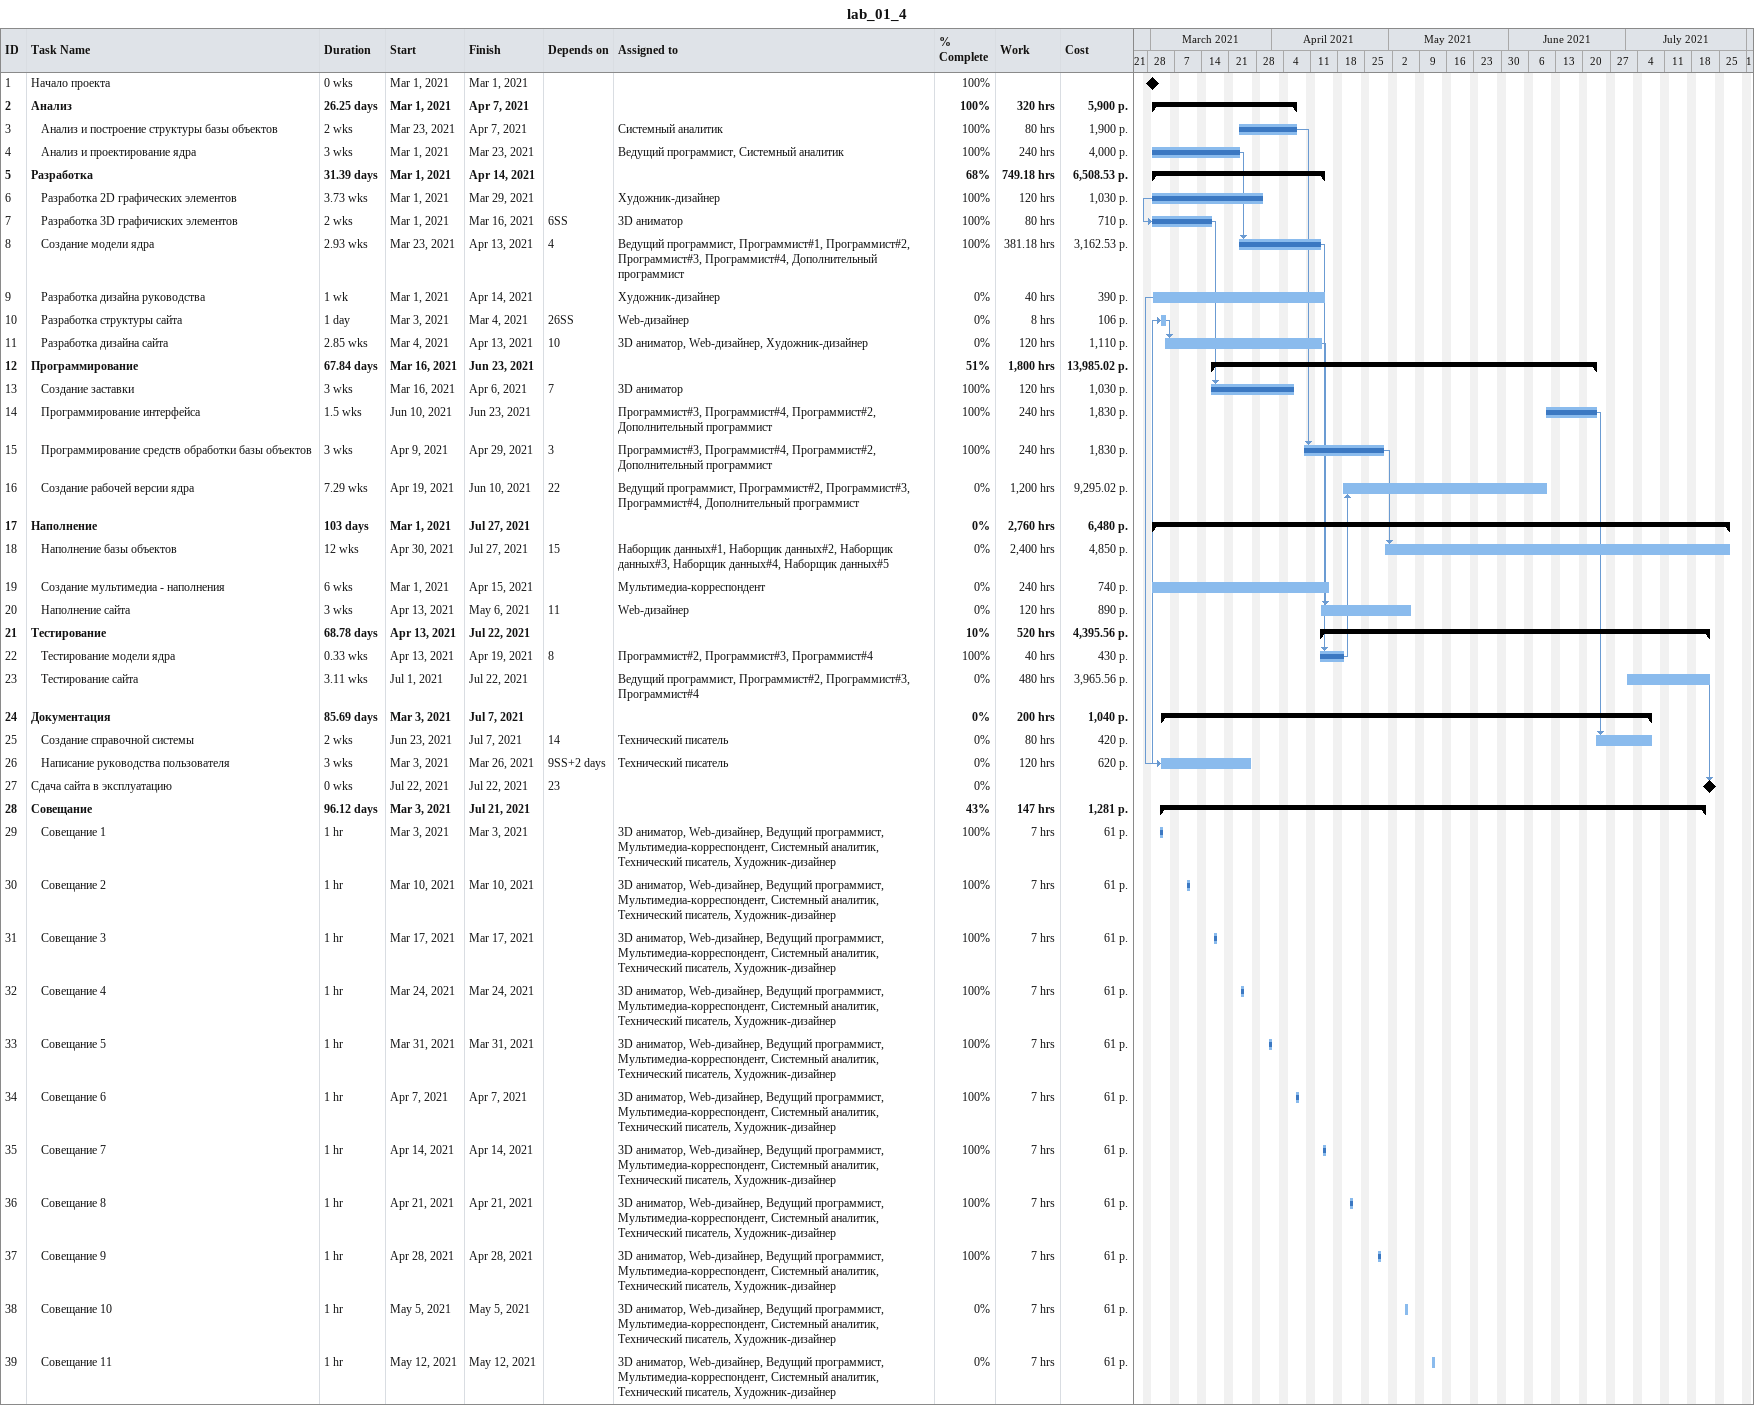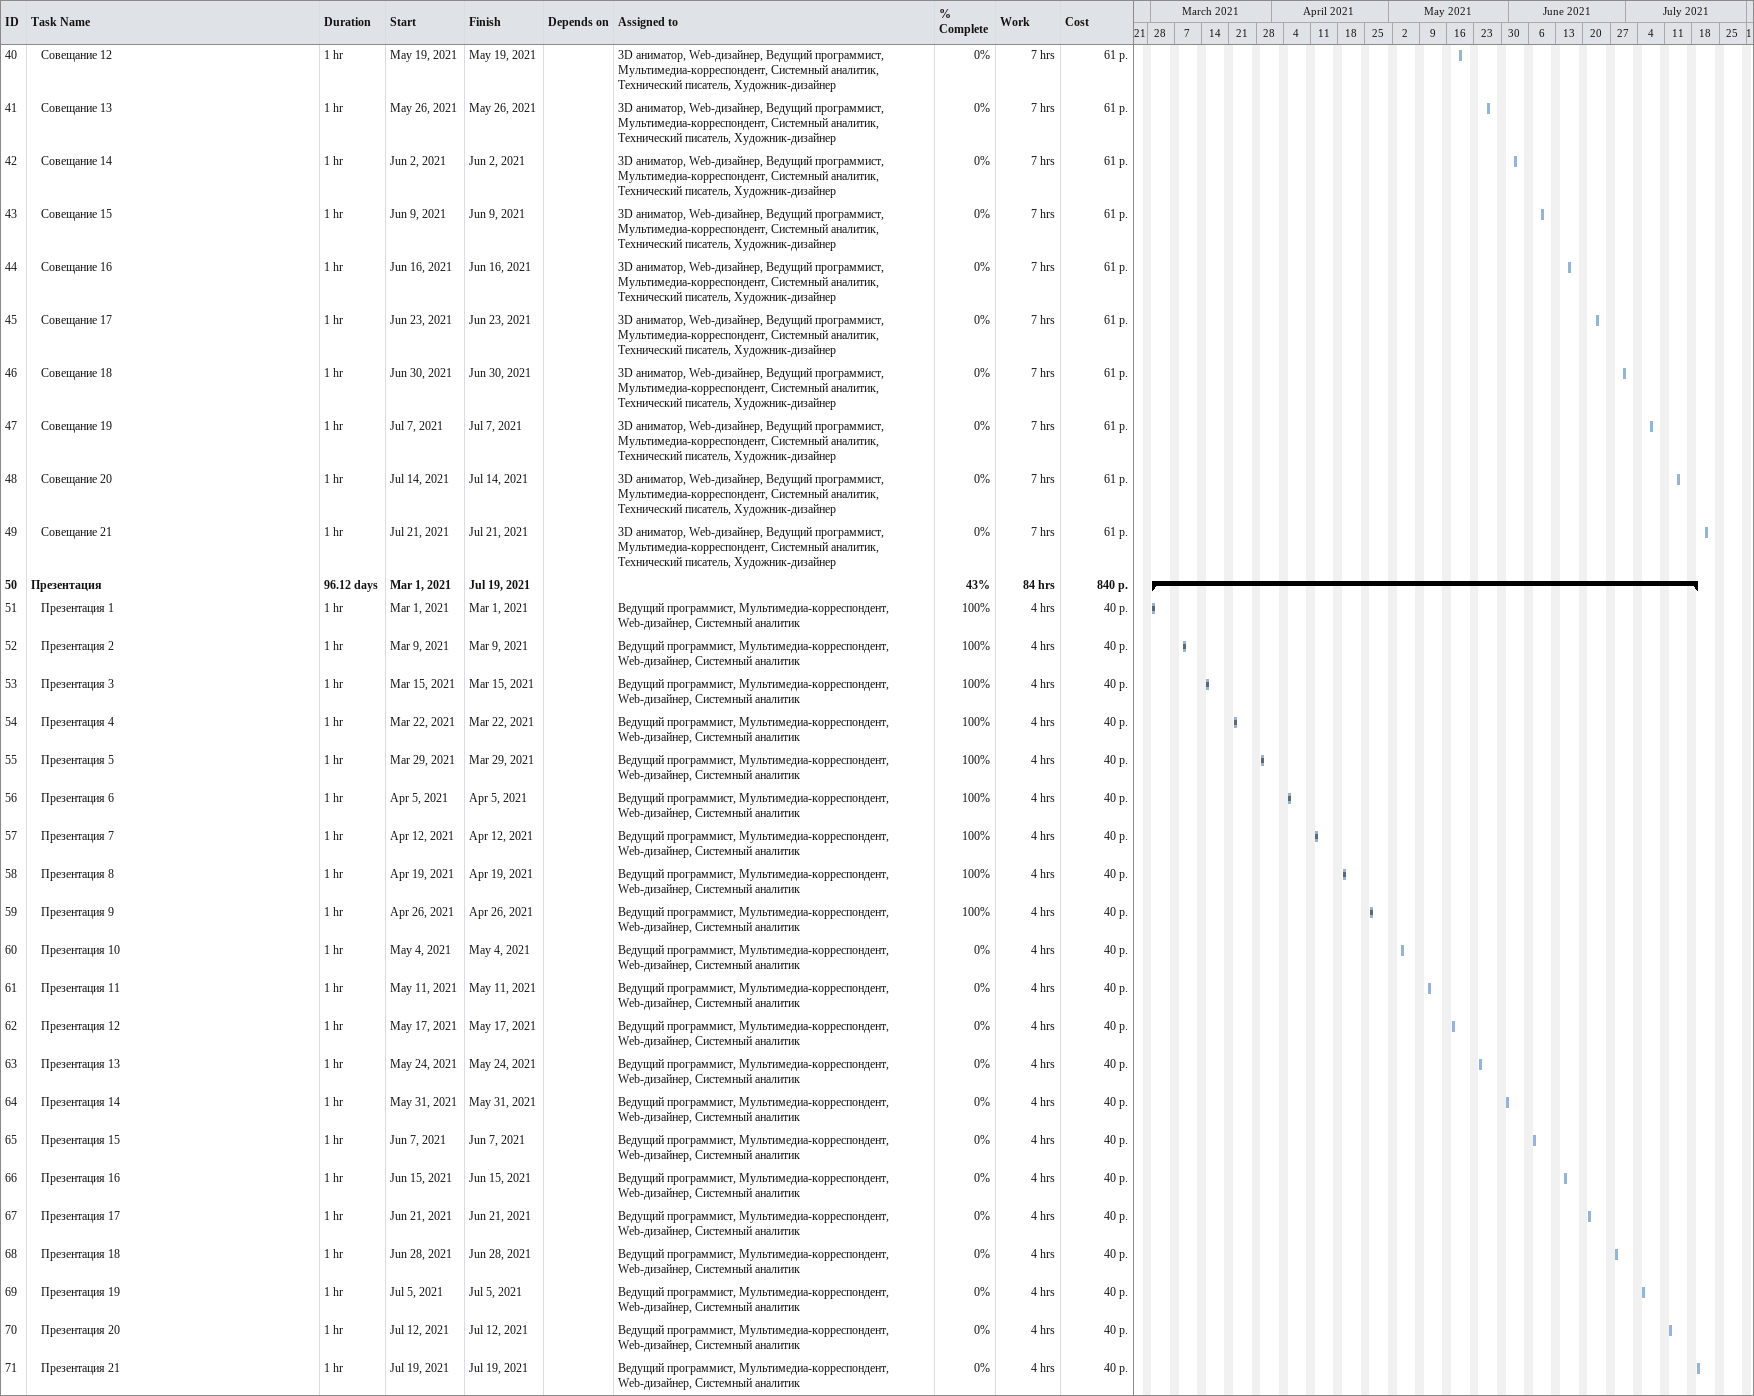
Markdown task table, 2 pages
lab_01_4

| ID | Level | Task | Duration | Start | Finish | Predecessors | Resources | % complete | Work (h) | Cost (р.) |
|---|---|---|---|---|---|---|---|---|---|---|
| 1 | 1 | Начало проекта | 0w | 2021-03-01 | 2021-03-01 |  |  | 100 |  |  |
| 2 | 1 | **Анализ** | 26.25d | 2021-03-01 | 2021-04-07 |  |  | 100 | 320 | 5900 |
| 3 | 2 | Анализ и построение структуры базы объектов | 2w | 2021-03-23 | 2021-04-07 |  | Системный аналитик | 100 | 80 | 1900 |
| 4 | 2 | Анализ и проектирование ядра | 3w | 2021-03-01 | 2021-03-23 |  | Ведущий программист, Системный аналитик | 100 | 240 | 4000 |
| 5 | 1 | **Разработка** | 31.39d | 2021-03-01 | 2021-04-14 |  |  | 68 | 749.18 | 6508.53 |
| 6 | 2 | Разработка 2D графических элементов | 3.73w | 2021-03-01 | 2021-03-29 |  | Художник-дизайнер | 100 | 120 | 1030 |
| 7 | 2 | Разработка 3D графичиских элементов | 2w | 2021-03-01 | 2021-03-16 | 6SS | 3D аниматор | 100 | 80 | 710 |
| 8 | 2 | Создание модели ядра | 2.93w | 2021-03-23 | 2021-04-13 | 4 | Ведущий программист, Программист#1, Программист#2, Программист#3, Программист#4, Дополнительный программист | 100 | 381.18 | 3162.53 |
| 9 | 2 | Разработка дизайна руководства | 1w | 2021-03-01 | 2021-04-14 |  | Художник-дизайнер | 0 | 40 | 390 |
| 10 | 2 | Разработка структуры сайта | 1d | 2021-03-03 | 2021-03-04 | 26SS | Web-дизайнер | 0 | 8 | 106 |
| 11 | 2 | Разработка дизайна сайта | 2.85w | 2021-03-04 | 2021-04-13 | 10 | 3D аниматор, Web-дизайнер, Художник-дизайнер | 0 | 120 | 1110 |
| 12 | 1 | **Программирование** | 67.84d | 2021-03-16 | 2021-06-23 |  |  | 51 | 1800 | 13985.02 |
| 13 | 2 | Создание заставки | 3w | 2021-03-16 | 2021-04-06 | 7 | 3D аниматор | 100 | 120 | 1030 |
| 14 | 2 | Программирование интерфейса | 1.5w | 2021-06-10 | 2021-06-23 |  | Программист#3, Программист#4, Программист#2, Дополнительный программист | 100 | 240 | 1830 |
| 15 | 2 | Программирование средств обработки базы объектов | 3w | 2021-04-09 | 2021-04-29 | 3 | Программист#3, Программист#4, Программист#2, Дополнительный программист | 100 | 240 | 1830 |
| 16 | 2 | Создание рабочей версии ядра | 7.29w | 2021-04-19 | 2021-06-10 | 22 | Ведущий программист, Программист#2, Программист#3, Программист#4, Дополнительный программист | 0 | 1200 | 9295.02 |
| 17 | 1 | **Наполнение** | 103d | 2021-03-01 | 2021-07-27 |  |  | 0 | 2760 | 6480 |
| 18 | 2 | Наполнение базы объектов | 12w | 2021-04-30 | 2021-07-27 | 15 | Наборщик данных#1, Наборщик данных#2, Наборщик данных#3, Наборщик данных#4, Наборщик данных#5 | 0 | 2400 | 4850 |
| 19 | 2 | Создание мультимедиа - наполнения | 6w | 2021-03-01 | 2021-04-15 |  | Мультимедиа-корреспондент | 0 | 240 | 740 |
| 20 | 2 | Наполнение сайта | 3w | 2021-04-13 | 2021-05-06 | 11 | Web-дизайнер | 0 | 120 | 890 |
| 21 | 1 | **Тестирование** | 68.78d | 2021-04-13 | 2021-07-22 |  |  | 10 | 520 | 4395.56 |
| 22 | 2 | Тестирование модели ядра | 0.33w | 2021-04-13 | 2021-04-19 | 8 | Программист#2, Программист#3, Программист#4 | 100 | 40 | 430 |
| 23 | 2 | Тестирование сайта | 3.11w | 2021-07-01 | 2021-07-22 |  | Ведущий программист, Программист#2, Программист#3, Программист#4 | 0 | 480 | 3965.56 |
| 24 | 1 | **Документация** | 85.69d | 2021-03-03 | 2021-07-07 |  |  | 0 | 200 | 1040 |
| 25 | 2 | Создание справочной системы | 2w | 2021-06-23 | 2021-07-07 | 14 | Технический писатель | 0 | 80 | 420 |
| 26 | 2 | Написание руководства пользователя | 3w | 2021-03-03 | 2021-03-26 | 9SS+2d | Технический писатель | 0 | 120 | 620 |
| 27 | 1 | Сдача сайта в эксплуатацию | 0w | 2021-07-22 | 2021-07-22 | 23 |  | 0 |  |  |
| 28 | 1 | **Совещание** | 96.12d | 2021-03-03 | 2021-07-21 |  |  | 43 | 147 | 1281 |
| 29 | 2 | Совещание 1 | 1h | 2021-03-03 | 2021-03-03 |  | 3D аниматор, Web-дизайнер, Ведущий программист, Мультимедиа-корреспондент, Системный аналитик, Технический писатель, Художник-дизайнер | 100 | 7 | 61 |
| 30 | 2 | Совещание 2 | 1h | 2021-03-10 | 2021-03-10 |  | 3D аниматор, Web-дизайнер, Ведущий программист, Мультимедиа-корреспондент, Системный аналитик, Технический писатель, Художник-дизайнер | 100 | 7 | 61 |
| 31 | 2 | Совещание 3 | 1h | 2021-03-17 | 2021-03-17 |  | 3D аниматор, Web-дизайнер, Ведущий программист, Мультимедиа-корреспондент, Системный аналитик, Технический писатель, Художник-дизайнер | 100 | 7 | 61 |
| 32 | 2 | Совещание 4 | 1h | 2021-03-24 | 2021-03-24 |  | 3D аниматор, Web-дизайнер, Ведущий программист, Мультимедиа-корреспондент, Системный аналитик, Технический писатель, Художник-дизайнер | 100 | 7 | 61 |
| 33 | 2 | Совещание 5 | 1h | 2021-03-31 | 2021-03-31 |  | 3D аниматор, Web-дизайнер, Ведущий программист, Мультимедиа-корреспондент, Системный аналитик, Технический писатель, Художник-дизайнер | 100 | 7 | 61 |
| 34 | 2 | Совещание 6 | 1h | 2021-04-07 | 2021-04-07 |  | 3D аниматор, Web-дизайнер, Ведущий программист, Мультимедиа-корреспондент, Системный аналитик, Технический писатель, Художник-дизайнер | 100 | 7 | 61 |
| 35 | 2 | Совещание 7 | 1h | 2021-04-14 | 2021-04-14 |  | 3D аниматор, Web-дизайнер, Ведущий программист, Мультимедиа-корреспондент, Системный аналитик, Технический писатель, Художник-дизайнер | 100 | 7 | 61 |
| 36 | 2 | Совещание 8 | 1h | 2021-04-21 | 2021-04-21 |  | 3D аниматор, Web-дизайнер, Ведущий программист, Мультимедиа-корреспондент, Системный аналитик, Технический писатель, Художник-дизайнер | 100 | 7 | 61 |
| 37 | 2 | Совещание 9 | 1h | 2021-04-28 | 2021-04-28 |  | 3D аниматор, Web-дизайнер, Ведущий программист, Мультимедиа-корреспондент, Системный аналитик, Технический писатель, Художник-дизайнер | 100 | 7 | 61 |
| 38 | 2 | Совещание 10 | 1h | 2021-05-05 | 2021-05-05 |  | 3D аниматор, Web-дизайнер, Ведущий программист, Мультимедиа-корреспондент, Системный аналитик, Технический писатель, Художник-дизайнер | 0 | 7 | 61 |
| 39 | 2 | Совещание 11 | 1h | 2021-05-12 | 2021-05-12 |  | 3D аниматор, Web-дизайнер, Ведущий программист, Мультимедиа-корреспондент, Системный аналитик, Технический писатель, Художник-дизайнер | 0 | 7 | 61 |
| 40 | 2 | Совещание 12 | 1h | 2021-05-19 | 2021-05-19 |  | 3D аниматор, Web-дизайнер, Ведущий программист, Мультимедиа-корреспондент, Системный аналитик, Технический писатель, Художник-дизайнер | 0 | 7 | 61 |
| 41 | 2 | Совещание 13 | 1h | 2021-05-26 | 2021-05-26 |  | 3D аниматор, Web-дизайнер, Ведущий программист, Мультимедиа-корреспондент, Системный аналитик, Технический писатель, Художник-дизайнер | 0 | 7 | 61 |
| 42 | 2 | Совещание 14 | 1h | 2021-06-02 | 2021-06-02 |  | 3D аниматор, Web-дизайнер, Ведущий программист, Мультимедиа-корреспондент, Системный аналитик, Технический писатель, Художник-дизайнер | 0 | 7 | 61 |
| 43 | 2 | Совещание 15 | 1h | 2021-06-09 | 2021-06-09 |  | 3D аниматор, Web-дизайнер, Ведущий программист, Мультимедиа-корреспондент, Системный аналитик, Технический писатель, Художник-дизайнер | 0 | 7 | 61 |
| 44 | 2 | Совещание 16 | 1h | 2021-06-16 | 2021-06-16 |  | 3D аниматор, Web-дизайнер, Ведущий программист, Мультимедиа-корреспондент, Системный аналитик, Технический писатель, Художник-дизайнер | 0 | 7 | 61 |
| 45 | 2 | Совещание 17 | 1h | 2021-06-23 | 2021-06-23 |  | 3D аниматор, Web-дизайнер, Ведущий программист, Мультимедиа-корреспондент, Системный аналитик, Технический писатель, Художник-дизайнер | 0 | 7 | 61 |
| 46 | 2 | Совещание 18 | 1h | 2021-06-30 | 2021-06-30 |  | 3D аниматор, Web-дизайнер, Ведущий программист, Мультимедиа-корреспондент, Системный аналитик, Технический писатель, Художник-дизайнер | 0 | 7 | 61 |
| 47 | 2 | Совещание 19 | 1h | 2021-07-07 | 2021-07-07 |  | 3D аниматор, Web-дизайнер, Ведущий программист, Мультимедиа-корреспондент, Системный аналитик, Технический писатель, Художник-дизайнер | 0 | 7 | 61 |
| 48 | 2 | Совещание 20 | 1h | 2021-07-14 | 2021-07-14 |  | 3D аниматор, Web-дизайнер, Ведущий программист, Мультимедиа-корреспондент, Системный аналитик, Технический писатель, Художник-дизайнер | 0 | 7 | 61 |
| 49 | 2 | Совещание 21 | 1h | 2021-07-21 | 2021-07-21 |  | 3D аниматор, Web-дизайнер, Ведущий программист, Мультимедиа-корреспондент, Системный аналитик, Технический писатель, Художник-дизайнер | 0 | 7 | 61 |
| 50 | 1 | **Презентация** | 96.12d | 2021-03-01 | 2021-07-19 |  |  | 43 | 84 | 840 |
| 51 | 2 | Презентация 1 | 1h | 2021-03-01 | 2021-03-01 |  | Ведущий программист, Мультимедиа-корреспондент, Web-дизайнер, Системный аналитик | 100 | 4 | 40 |
| 52 | 2 | Презентация 2 | 1h | 2021-03-09 | 2021-03-09 |  | Ведущий программист, Мультимедиа-корреспондент, Web-дизайнер, Системный аналитик | 100 | 4 | 40 |
| 53 | 2 | Презентация 3 | 1h | 2021-03-15 | 2021-03-15 |  | Ведущий программист, Мультимедиа-корреспондент, Web-дизайнер, Системный аналитик | 100 | 4 | 40 |
| 54 | 2 | Презентация 4 | 1h | 2021-03-22 | 2021-03-22 |  | Ведущий программист, Мультимедиа-корреспондент, Web-дизайнер, Системный аналитик | 100 | 4 | 40 |
| 55 | 2 | Презентация 5 | 1h | 2021-03-29 | 2021-03-29 |  | Ведущий программист, Мультимедиа-корреспондент, Web-дизайнер, Системный аналитик | 100 | 4 | 40 |
| 56 | 2 | Презентация 6 | 1h | 2021-04-05 | 2021-04-05 |  | Ведущий программист, Мультимедиа-корреспондент, Web-дизайнер, Системный аналитик | 100 | 4 | 40 |
| 57 | 2 | Презентация 7 | 1h | 2021-04-12 | 2021-04-12 |  | Ведущий программист, Мультимедиа-корреспондент, Web-дизайнер, Системный аналитик | 100 | 4 | 40 |
| 58 | 2 | Презентация 8 | 1h | 2021-04-19 | 2021-04-19 |  | Ведущий программист, Мультимедиа-корреспондент, Web-дизайнер, Системный аналитик | 100 | 4 | 40 |
| 59 | 2 | Презентация 9 | 1h | 2021-04-26 | 2021-04-26 |  | Ведущий программист, Мультимедиа-корреспондент, Web-дизайнер, Системный аналитик | 100 | 4 | 40 |
| 60 | 2 | Презентация 10 | 1h | 2021-05-04 | 2021-05-04 |  | Ведущий программист, Мультимедиа-корреспондент, Web-дизайнер, Системный аналитик | 0 | 4 | 40 |
| 61 | 2 | Презентация 11 | 1h | 2021-05-11 | 2021-05-11 |  | Ведущий программист, Мультимедиа-корреспондент, Web-дизайнер, Системный аналитик | 0 | 4 | 40 |
| 62 | 2 | Презентация 12 | 1h | 2021-05-17 | 2021-05-17 |  | Ведущий программист, Мультимедиа-корреспондент, Web-дизайнер, Системный аналитик | 0 | 4 | 40 |
| 63 | 2 | Презентация 13 | 1h | 2021-05-24 | 2021-05-24 |  | Ведущий программист, Мультимедиа-корреспондент, Web-дизайнер, Системный аналитик | 0 | 4 | 40 |
| 64 | 2 | Презентация 14 | 1h | 2021-05-31 | 2021-05-31 |  | Ведущий программист, Мультимедиа-корреспондент, Web-дизайнер, Системный аналитик | 0 | 4 | 40 |
| 65 | 2 | Презентация 15 | 1h | 2021-06-07 | 2021-06-07 |  | Ведущий программист, Мультимедиа-корреспондент, Web-дизайнер, Системный аналитик | 0 | 4 | 40 |
| 66 | 2 | Презентация 16 | 1h | 2021-06-15 | 2021-06-15 |  | Ведущий программист, Мультимедиа-корреспондент, Web-дизайнер, Системный аналитик | 0 | 4 | 40 |
| 67 | 2 | Презентация 17 | 1h | 2021-06-21 | 2021-06-21 |  | Ведущий программист, Мультимедиа-корреспондент, Web-дизайнер, Системный аналитик | 0 | 4 | 40 |
| 68 | 2 | Презентация 18 | 1h | 2021-06-28 | 2021-06-28 |  | Ведущий программист, Мультимедиа-корреспондент, Web-дизайнер, Системный аналитик | 0 | 4 | 40 |
| 69 | 2 | Презентация 19 | 1h | 2021-07-05 | 2021-07-05 |  | Ведущий программист, Мультимедиа-корреспондент, Web-дизайнер, Системный аналитик | 0 | 4 | 40 |
| 70 | 2 | Презентация 20 | 1h | 2021-07-12 | 2021-07-12 |  | Ведущий программист, Мультимедиа-корреспондент, Web-дизайнер, Системный аналитик | 0 | 4 | 40 |
| 71 | 2 | Презентация 21 | 1h | 2021-07-19 | 2021-07-19 |  | Ведущий программист, Мультимедиа-корреспондент, Web-дизайнер, Системный аналитик | 0 | 4 | 40 |
